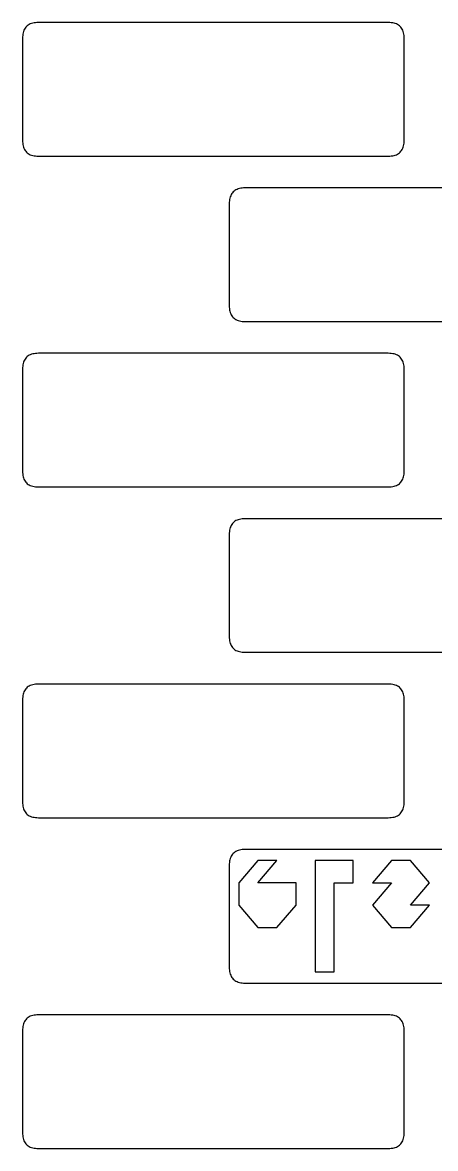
# Model space of a CAD drawing. Header units: metres. Extents: x 10 to 780, y 10 to 780.
# Drawn here: x 10 to 139.8, y 426 to 780 of the extents above; entities that cross this region are included whole.
import ezdxf

# ---------------------------------------------------------------- set-up
doc = ezdxf.new("R2010")
doc.units = ezdxf.units.M

msp = doc.modelspace()

# ---------------------------------------------------------------- linework, layer by layer
for p, q in [((11.512502, 778.9875), (11.250002, 778.75)), ((11.800001, 779.2), (11.512502, 778.9875)), ((12.112501, 779.3875), (11.800001, 779.2)), ((12.450001, 779.55), (12.112501, 779.3875)), ((12.812501, 779.6875), (12.450001, 779.55)), ((13.200001, 779.8), (12.812501, 779.6875)), ((13.6125, 779.8875), (13.200001, 779.8)), ((14.05, 779.95), (13.6125, 779.8875)), ((14.5125, 779.9875), (14.05, 779.95)), ((15, 780), (14.5125, 779.9875)), ((125.000046, 780.00024), (15, 780)), ((125.48754, 779.98773), (125.000046, 780.00024)), ((125.950035, 779.9502), (125.48754, 779.98773)), ((126.38753, 779.8877), (125.950035, 779.9502)), ((126.800026, 779.8002), (126.38753, 779.8877)), ((127.18752, 779.6876), (126.800026, 779.8002)), ((127.55002, 779.5501), (127.18752, 779.6876)), ((127.88751, 779.3876), (127.55002, 779.5501)), ((128.20001, 779.2001), (127.88751, 779.3876)), ((128.4875, 778.98755), (128.20001, 779.2001)), ((128.75, 778.75006), (128.4875, 778.98755)), ((10.012505, 775.4875), (10.000005, 775)), ((10.050004, 775.95), (10.012505, 775.4875)), ((10.112504, 776.3875), (10.050004, 775.95)), ((10.200004, 776.8), (10.112504, 776.3875)), ((10.312503, 777.1875), (10.200004, 776.8)), ((10.450003, 777.55), (10.312503, 777.1875)), ((10.612502, 777.8875), (10.450003, 777.55)), ((10.800002, 778.2), (10.612502, 777.8875)), ((11.012502, 778.4875), (10.800002, 778.2)), ((11.250002, 778.75), (11.012502, 778.4875)), ((128.9875, 778.48755), (128.75, 778.75006)), ((129.2, 778.2), (128.9875, 778.48755)), ((129.3875, 777.8875), (129.2, 778.2)), ((129.55, 777.55), (129.3875, 777.8875)), ((129.6875, 777.1875), (129.55, 777.55)), ((129.8, 776.8), (129.6875, 777.1875)), ((129.8875, 776.3875), (129.8, 776.8)), ((129.95, 775.95), (129.8875, 776.3875)), ((129.9875, 775.4875), (129.95, 775.95)), ((130, 775), (129.9875, 775.4875)), ((10.000005, 775), (10, 743)), ((130.00005, 743.0001), (130, 775)), ((10, 743), (10.0125, 742.5125)), ((10.0125, 742.5125), (10.05, 742.05005)), ((10.05, 742.05005), (10.1125, 741.61255)), ((10.1125, 741.61255), (10.200001, 741.2001)), ((10.200001, 741.2001), (10.312501, 740.81256)), ((10.312501, 740.81256), (10.450001, 740.4501)), ((10.450001, 740.4501), (10.612501, 740.1126)), ((10.612501, 740.1126), (10.800001, 739.8001)), ((129.20003, 739.80005), (129.38753, 740.11255)), ((129.38753, 740.11255), (129.55003, 740.4501)), ((129.55003, 740.4501), (129.68753, 740.81256)), ((129.68753, 740.81256), (129.80003, 741.2001)), ((129.80003, 741.2001), (129.88754, 741.6126)), ((129.88754, 741.6126), (129.95004, 742.0501)), ((129.95004, 742.0501), (129.98755, 742.51263)), ((129.98755, 742.51263), (130.00005, 743.0001)), ((10.800001, 739.8001), (11.012502, 739.51263)), ((11.012502, 739.51263), (11.250002, 739.2501)), ((11.250002, 739.2501), (11.512503, 739.01263)), ((11.512503, 739.01263), (11.800003, 738.8002)), ((11.800003, 738.8002), (12.112503, 738.6127)), ((12.112503, 738.6127), (12.450004, 738.4502)), ((12.450004, 738.4502), (12.812504, 738.3127)), ((12.812504, 738.3127), (13.200005, 738.2002)), ((13.200005, 738.2002), (13.612505, 738.11273)), ((13.612505, 738.11273), (14.050005, 738.05023)), ((14.050005, 738.05023), (14.512506, 738.01276)), ((14.512506, 738.01276), (15.000006, 738.00024)), ((15.000006, 738.00024), (125, 738)), ((125, 738), (125.4875, 738.0125)), ((125.4875, 738.0125), (125.950005, 738.05)), ((125.950005, 738.05), (126.387505, 738.1125)), ((126.387505, 738.1125), (126.8, 738.2)), ((126.8, 738.2), (127.18751, 738.3125)), ((127.18751, 738.3125), (127.55001, 738.45)), ((127.55001, 738.45), (127.88751, 738.6125)), ((127.88751, 738.6125), (128.20001, 738.8)), ((128.20001, 738.8), (128.48752, 739.0125)), ((128.48752, 739.0125), (128.75002, 739.25)), ((128.75002, 739.25), (128.98752, 739.5125)), ((128.98752, 739.5125), (129.20003, 739.80005)), ((75.6125, 725.88763), (75.450005, 725.5502)), ((75.8, 726.20013), (75.6125, 725.88763)), ((76.012505, 726.4876), (75.8, 726.20013)), ((76.25, 726.7501), (76.012505, 726.4876)), ((76.5125, 726.9876), (76.25, 726.7501)), ((76.799995, 727.2001), (76.5125, 726.9876)), ((77.112495, 727.3876), (76.799995, 727.2001)), ((77.45, 727.55005), (77.112495, 727.3876)), ((77.8125, 727.68756), (77.45, 727.55005)), ((78.2, 727.80005), (77.8125, 727.68756)), ((78.612495, 727.8875), (78.2, 727.80005)), ((79.049995, 727.95), (78.612495, 727.8875)), ((79.5125, 727.9875), (79.049995, 727.95)), ((80, 728), (79.5125, 727.9875)), ((190.00003, 728.00037), (80, 728)), ((75.000015, 723.00024), (75, 691)), ((75.01251, 723.48773), (75.000015, 723.00024)), ((75.05001, 723.9502), (75.01251, 723.48773)), ((75.11251, 724.3877), (75.05001, 723.9502)), ((75.20001, 724.8002), (75.11251, 724.3877)), ((75.31251, 725.1877), (75.20001, 724.8002)), ((75.450005, 725.5502), (75.31251, 725.1877)), ((75, 691), (75.0125, 690.5125)), ((75.0125, 690.5125), (75.049995, 690.05)), ((75.049995, 690.05), (75.112495, 689.6125)), ((75.112495, 689.6125), (75.2, 689.2)), ((75.2, 689.2), (75.3125, 688.8125)), ((75.3125, 688.8125), (75.45, 688.45)), ((75.45, 688.45), (75.612495, 688.1125)), ((75.612495, 688.1125), (75.799995, 687.8)), ((75.799995, 687.8), (76.0125, 687.5125)), ((76.0125, 687.5125), (76.25, 687.25)), ((76.25, 687.25), (76.512505, 687.0125)), ((76.512505, 687.0125), (76.8, 686.80005)), ((76.8, 686.80005), (77.1125, 686.61255)), ((77.1125, 686.61255), (77.450005, 686.4501)), ((77.450005, 686.4501), (77.81251, 686.31256)), ((77.81251, 686.31256), (78.20001, 686.2001)), ((78.20001, 686.2001), (78.61251, 686.1126)), ((78.61251, 686.1126), (79.05001, 686.0501)), ((79.05001, 686.0501), (79.51251, 686.01263)), ((79.51251, 686.01263), (80.000015, 686.0002)), ((80.000015, 686.0002), (190, 686)), ((10.200004, 672.8), (10.112504, 672.3875)), ((10.312503, 673.1875), (10.200004, 672.8)), ((10.450003, 673.55), (10.312503, 673.1875)), ((10.612502, 673.8875), (10.450003, 673.55)), ((10.800002, 674.2), (10.612502, 673.8875)), ((11.012502, 674.4875), (10.800002, 674.2)), ((11.250002, 674.75), (11.012502, 674.4875)), ((11.512502, 674.9875), (11.250002, 674.75)), ((11.800001, 675.2), (11.512502, 674.9875)), ((12.112501, 675.3875), (11.800001, 675.2)), ((12.450001, 675.55), (12.112501, 675.3875)), ((12.812501, 675.6875), (12.450001, 675.55)), ((13.200001, 675.8), (12.812501, 675.6875)), ((13.6125, 675.8875), (13.200001, 675.8)), ((14.05, 675.95), (13.6125, 675.8875)), ((14.5125, 675.9875), (14.05, 675.95)), ((15, 676), (14.5125, 675.9875)), ((125.000046, 676.0004), (15, 676)), ((125.48754, 675.9879), (125.000046, 676.0004)), ((125.950035, 675.9504), (125.48754, 675.9879)), ((126.38753, 675.8878), (125.950035, 675.9504)), ((126.800026, 675.8003), (126.38753, 675.8878)), ((127.18752, 675.68774), (126.800026, 675.8003)), ((127.55002, 675.55023), (127.18752, 675.68774)), ((127.88751, 675.3877), (127.55002, 675.55023)), ((128.20001, 675.2002), (127.88751, 675.3877)), ((128.4875, 674.9877), (128.20001, 675.2002)), ((128.75, 674.7501), (128.4875, 674.9877)), ((128.9875, 674.4876), (128.75, 674.7501)), ((129.2, 674.2001), (128.9875, 674.4876)), ((129.3875, 673.8876), (129.2, 674.2001)), ((129.55, 673.55005), (129.3875, 673.8876)), ((129.6875, 673.18756), (129.55, 673.55005)), ((129.8, 672.80005), (129.6875, 673.18756)), ((129.8875, 672.3875), (129.8, 672.80005)), ((10.000005, 671), (10, 639)), ((10.012505, 671.4875), (10.000005, 671)), ((10.050004, 671.95), (10.012505, 671.4875)), ((10.112504, 672.3875), (10.050004, 671.95)), ((129.95, 671.95), (129.8875, 672.3875)), ((129.9875, 671.4875), (129.95, 671.95)), ((130, 671), (129.9875, 671.4875)), ((130.00005, 639.00024), (130, 671)), ((10, 639), (10.0125, 638.5125)), ((10.0125, 638.5125), (10.05, 638.05005)), ((10.05, 638.05005), (10.1125, 637.61255)), ((10.1125, 637.61255), (10.200001, 637.2001)), ((129.80003, 637.20013), (129.88754, 637.6127)), ((129.88754, 637.6127), (129.95004, 638.0502)), ((129.95004, 638.0502), (129.98755, 638.5127)), ((129.98755, 638.5127), (130.00005, 639.00024)), ((10.200001, 637.2001), (10.312501, 636.81256)), ((10.312501, 636.81256), (10.450001, 636.4501)), ((10.450001, 636.4501), (10.612501, 636.1126)), ((10.612501, 636.1126), (10.800001, 635.8001)), ((10.800001, 635.8001), (11.012502, 635.51263)), ((11.012502, 635.51263), (11.250002, 635.2501)), ((11.250002, 635.2501), (11.512503, 635.01263)), ((11.512503, 635.01263), (11.800003, 634.8002)), ((11.800003, 634.8002), (12.112503, 634.6127)), ((12.112503, 634.6127), (12.450004, 634.4502)), ((12.450004, 634.4502), (12.812504, 634.3127)), ((12.812504, 634.3127), (13.200005, 634.2002)), ((13.200005, 634.2002), (13.612505, 634.11273)), ((13.612505, 634.11273), (14.050005, 634.05023)), ((14.050005, 634.05023), (14.512506, 634.01276)), ((14.512506, 634.01276), (15.000006, 634.00024)), ((15.000006, 634.00024), (125, 634)), ((125, 634), (125.4875, 634.0125)), ((125.4875, 634.0125), (125.950005, 634.05)), ((125.950005, 634.05), (126.387505, 634.1125)), ((126.387505, 634.1125), (126.8, 634.2)), ((126.8, 634.2), (127.18751, 634.3125)), ((127.18751, 634.3125), (127.55001, 634.45)), ((127.55001, 634.45), (127.88751, 634.61255)), ((127.88751, 634.61255), (128.20001, 634.80005)), ((128.20001, 634.80005), (128.48752, 635.0126)), ((128.48752, 635.0126), (128.75002, 635.25006)), ((128.75002, 635.25006), (128.98752, 635.5126)), ((128.98752, 635.5126), (129.20003, 635.8001)), ((129.20003, 635.8001), (129.38753, 636.1126)), ((129.38753, 636.1126), (129.55003, 636.45013)), ((129.55003, 636.45013), (129.68753, 636.8126)), ((129.68753, 636.8126), (129.80003, 637.20013)), ((76.799995, 623.2001), (76.5125, 622.9876)), ((77.112495, 623.3876), (76.799995, 623.2001)), ((77.45, 623.55005), (77.112495, 623.3876)), ((77.8125, 623.68756), (77.45, 623.55005)), ((78.2, 623.80005), (77.8125, 623.68756)), ((78.612495, 623.8875), (78.2, 623.80005)), ((79.049995, 623.95), (78.612495, 623.8875)), ((79.5125, 623.9875), (79.049995, 623.95)), ((80, 624), (79.5125, 623.9875)), ((190.00003, 623.99994), (80, 624)), ((75.05001, 619.95026), (75.01251, 619.4878)), ((75.11251, 620.38776), (75.05001, 619.95026)), ((75.20001, 620.80023), (75.11251, 620.38776)), ((75.31251, 621.1877), (75.20001, 620.80023)), ((75.450005, 621.5502), (75.31251, 621.1877)), ((75.6125, 621.88763), (75.450005, 621.5502)), ((75.8, 622.20013), (75.6125, 621.88763)), ((76.012505, 622.4876), (75.8, 622.20013)), ((76.25, 622.7501), (76.012505, 622.4876)), ((76.5125, 622.9876), (76.25, 622.7501)), ((75.000015, 619.0003), (75, 587)), ((75.01251, 619.4878), (75.000015, 619.0003)), ((75, 587), (75.0125, 586.5125)), ((75.0125, 586.5125), (75.049995, 586.05005)), ((75.049995, 586.05005), (75.112495, 585.61255)), ((75.112495, 585.61255), (75.2, 585.2001)), ((75.2, 585.2001), (75.3125, 584.81256)), ((75.3125, 584.81256), (75.45, 584.4501)), ((75.45, 584.4501), (75.612495, 584.1126)), ((75.612495, 584.1126), (75.799995, 583.8001)), ((75.799995, 583.8001), (76.0125, 583.51263)), ((76.0125, 583.51263), (76.25, 583.2501)), ((76.25, 583.2501), (76.512505, 583.01263)), ((76.512505, 583.01263), (76.8, 582.8002)), ((76.8, 582.8002), (77.1125, 582.6127)), ((77.1125, 582.6127), (77.450005, 582.4502)), ((77.450005, 582.4502), (77.81251, 582.3127)), ((77.81251, 582.3127), (78.20001, 582.2002)), ((78.20001, 582.2002), (78.61251, 582.11273)), ((78.61251, 582.11273), (79.05001, 582.05023)), ((79.05001, 582.05023), (79.51251, 582.01276)), ((79.51251, 582.01276), (80.000015, 582.00024)), ((80.000015, 582.00024), (190, 582)), ((10.800002, 570.2), (10.612502, 569.8875)), ((11.012502, 570.4875), (10.800002, 570.2)), ((11.250002, 570.75), (11.012502, 570.4875)), ((11.512502, 570.9875), (11.250002, 570.75)), ((11.800001, 571.2), (11.512502, 570.9875)), ((12.112501, 571.3875), (11.800001, 571.2)), ((12.450001, 571.55), (12.112501, 571.3875)), ((12.812501, 571.6875), (12.450001, 571.55)), ((13.200001, 571.8), (12.812501, 571.6875)), ((13.6125, 571.8875), (13.200001, 571.8)), ((14.05, 571.95), (13.6125, 571.8875)), ((14.5125, 571.9875), (14.05, 571.95)), ((15, 572), (14.5125, 571.9875)), ((125.000046, 572), (15, 572)), ((125.48754, 571.9875), (125.000046, 572)), ((125.950035, 571.95), (125.48754, 571.9875)), ((126.38753, 571.8875), (125.950035, 571.95)), ((126.800026, 571.8), (126.38753, 571.8875)), ((127.18752, 571.6875), (126.800026, 571.8)), ((127.55002, 571.55), (127.18752, 571.6875)), ((127.88751, 571.3875), (127.55002, 571.55)), ((128.20001, 571.2), (127.88751, 571.3875)), ((128.4875, 570.9875), (128.20001, 571.2)), ((128.75, 570.75), (128.4875, 570.9875)), ((128.9875, 570.4875), (128.75, 570.75)), ((129.2, 570.2), (128.9875, 570.4875)), ((129.3875, 569.8875), (129.2, 570.2)), ((10.000005, 567.0001), (10, 535)), ((10.012505, 567.4876), (10.000005, 567.0001)), ((10.050004, 567.9501), (10.012505, 567.4876)), ((10.112504, 568.3876), (10.050004, 567.9501)), ((10.200004, 568.80005), (10.112504, 568.3876)), ((10.312503, 569.18756), (10.200004, 568.80005)), ((10.450003, 569.55005), (10.312503, 569.18756)), ((10.612502, 569.8875), (10.450003, 569.55005)), ((129.55, 569.55), (129.3875, 569.8875)), ((129.6875, 569.1875), (129.55, 569.55)), ((129.8, 568.8), (129.6875, 569.1875)), ((129.8875, 568.3875), (129.8, 568.8)), ((129.95, 567.95), (129.8875, 568.3875)), ((129.9875, 567.4875), (129.95, 567.95)), ((130, 567), (129.9875, 567.4875)), ((130.00005, 535.0001), (130, 567)), ((10, 535), (10.0125, 534.5125)), ((129.98755, 534.51263), (130.00005, 535.0001)), ((10.0125, 534.5125), (10.05, 534.05005)), ((10.05, 534.05005), (10.1125, 533.61255)), ((10.1125, 533.61255), (10.200001, 533.2001)), ((10.200001, 533.2001), (10.312501, 532.81256)), ((10.312501, 532.81256), (10.450001, 532.4501)), ((10.450001, 532.4501), (10.612501, 532.11255)), ((10.612501, 532.11255), (10.800001, 531.80005)), ((10.800001, 531.80005), (11.012502, 531.5126)), ((11.012502, 531.5126), (11.250002, 531.25006)), ((11.250002, 531.25006), (11.512503, 531.0126)), ((11.512503, 531.0126), (11.800003, 530.80005)), ((128.20001, 530.8), (128.48752, 531.0125)), ((128.48752, 531.0125), (128.75002, 531.25)), ((128.75002, 531.25), (128.98752, 531.5125)), ((128.98752, 531.5125), (129.20003, 531.80005)), ((129.20003, 531.80005), (129.38753, 532.11255)), ((129.38753, 532.11255), (129.55003, 532.4501)), ((129.55003, 532.4501), (129.68753, 532.81256)), ((129.68753, 532.81256), (129.80003, 533.2001)), ((129.80003, 533.2001), (129.88754, 533.6126)), ((129.88754, 533.6126), (129.95004, 534.0501)), ((129.95004, 534.0501), (129.98755, 534.51263)), ((11.800003, 530.80005), (12.112503, 530.61255)), ((12.112503, 530.61255), (12.450004, 530.4501)), ((12.450004, 530.4501), (12.812504, 530.31256)), ((12.812504, 530.31256), (13.200005, 530.2001)), ((13.200005, 530.2001), (13.612505, 530.11255)), ((13.612505, 530.11255), (14.050005, 530.05005)), ((14.050005, 530.05005), (14.512506, 530.0126)), ((14.512506, 530.0126), (15.000006, 530.00006)), ((15.000006, 530.00006), (125, 530)), ((125, 530), (125.4875, 530.0125)), ((125.4875, 530.0125), (125.950005, 530.05)), ((125.950005, 530.05), (126.387505, 530.1125)), ((126.387505, 530.1125), (126.8, 530.2)), ((126.8, 530.2), (127.18751, 530.3125)), ((127.18751, 530.3125), (127.55001, 530.45)), ((127.55001, 530.45), (127.88751, 530.6125)), ((127.88751, 530.6125), (128.20001, 530.8)), ((75.31251, 517.18756), (75.20001, 516.80005)), ((75.31251, 517.18756), (75.20001, 516.80005)), ((75.450005, 517.55005), (75.31251, 517.18756)), ((75.450005, 517.55005), (75.31251, 517.18756)), ((75.6125, 517.8875), (75.450005, 517.55005)), ((75.6125, 517.8875), (75.450005, 517.55005)), ((75.8, 518.2), (75.6125, 517.8875)), ((75.8, 518.2), (75.6125, 517.8875)), ((76.012505, 518.4875), (75.8, 518.2)), ((76.012505, 518.4875), (75.8, 518.2)), ((76.25, 518.75), (76.012505, 518.4875)), ((76.25, 518.75), (76.012505, 518.4875)), ((76.5125, 518.9875), (76.25, 518.75)), ((76.5125, 518.9875), (76.25, 518.75)), ((76.799995, 519.2), (76.5125, 518.9875)), ((76.799995, 519.2), (76.5125, 518.9875)), ((77.112495, 519.3875), (76.799995, 519.2)), ((77.112495, 519.3875), (76.799995, 519.2)), ((77.45, 519.55), (77.112495, 519.3875)), ((77.45, 519.55), (77.112495, 519.3875)), ((77.8125, 519.6875), (77.45, 519.55)), ((77.8125, 519.6875), (77.45, 519.55)), ((78.2, 519.8), (77.8125, 519.6875)), ((78.2, 519.8), (77.8125, 519.6875)), ((78.612495, 519.8875), (78.2, 519.8)), ((78.612495, 519.8875), (78.2, 519.8)), ((79.049995, 519.95), (78.612495, 519.8875)), ((79.049995, 519.95), (78.612495, 519.8875)), ((79.5125, 519.9875), (79.049995, 519.95)), ((79.5125, 519.9875), (79.049995, 519.95)), ((80, 520), (79.5125, 519.9875)), ((80, 520), (79.5125, 519.9875)), ((190.00003, 520.00024), (80, 520)), ((190.00003, 520.00024), (80, 520)), ((75.000015, 515.0001), (75, 483)), ((75.000015, 515.0001), (75, 483)), ((75.01251, 515.4876), (75.000015, 515.0001)), ((75.01251, 515.4876), (75.000015, 515.0001)), ((75.05001, 515.9501), (75.01251, 515.4876)), ((75.05001, 515.9501), (75.01251, 515.4876)), ((75.11251, 516.3876), (75.05001, 515.9501)), ((75.11251, 516.3876), (75.05001, 515.9501)), ((75.20001, 516.80005), (75.11251, 516.3876)), ((75.20001, 516.80005), (75.11251, 516.3876)), ((84, 516.5), (78, 509.5)), ((84, 509.5), (90, 516.5)), ((90, 516.5), (84, 516.5)), ((114, 516.5), (102, 516.5)), ((102, 516.5), (102, 481.5)), ((114, 509.5), (114, 516.5)), ((126, 516.5), (120, 509.5)), ((132, 516.5), (126, 516.5)), ((138, 509.5), (132, 516.5)), ((78, 509.5), (78, 502.5)), ((96, 509.5), (84, 509.5)), ((96, 502.5), (96, 509.5)), ((108, 481.5), (108, 509.5)), ((108, 509.5), (114, 509.5)), ((120, 509.5), (126, 509.5)), ((126, 509.5), (120, 502.5)), ((132, 502.5), (138, 509.5)), ((78, 502.5), (84, 495.5)), ((90, 495.5), (96, 502.5)), ((120, 502.5), (126, 495.5)), ((132, 495.5), (138, 502.5)), ((138, 502.5), (132, 502.5)), ((84, 495.5), (90, 495.5)), ((126, 495.5), (132, 495.5)), ((75, 483), (75.0125, 482.5125)), ((75, 483), (75.0125, 482.5125)), ((75.0125, 482.5125), (75.049995, 482.05002)), ((75.0125, 482.5125), (75.049995, 482.05002)), ((75.049995, 482.05002), (75.112495, 481.61252)), ((75.049995, 482.05002), (75.112495, 481.61252)), ((75.112495, 481.61252), (75.2, 481.2)), ((75.112495, 481.61252), (75.2, 481.2)), ((102, 481.5), (108, 481.5)), ((75.2, 481.2), (75.3125, 480.8125)), ((75.2, 481.2), (75.3125, 480.8125)), ((75.3125, 480.8125), (75.45, 480.45)), ((75.3125, 480.8125), (75.45, 480.45)), ((75.45, 480.45), (75.612495, 480.11252)), ((75.45, 480.45), (75.612495, 480.11252)), ((75.612495, 480.11252), (75.799995, 479.80002)), ((75.612495, 480.11252), (75.799995, 479.80002)), ((75.799995, 479.80002), (76.0125, 479.5125)), ((75.799995, 479.80002), (76.0125, 479.5125)), ((76.0125, 479.5125), (76.25, 479.25003)), ((76.0125, 479.5125), (76.25, 479.25003)), ((76.25, 479.25003), (76.512505, 479.01254)), ((76.25, 479.25003), (76.512505, 479.01254)), ((76.512505, 479.01254), (76.8, 478.80005)), ((76.512505, 479.01254), (76.8, 478.80005)), ((76.8, 478.80005), (77.1125, 478.61255)), ((76.8, 478.80005), (77.1125, 478.61255)), ((77.1125, 478.61255), (77.450005, 478.45007)), ((77.1125, 478.61255), (77.450005, 478.45007)), ((77.450005, 478.45007), (77.81251, 478.3126)), ((77.450005, 478.45007), (77.81251, 478.3126)), ((77.81251, 478.3126), (78.20001, 478.2001)), ((77.81251, 478.3126), (78.20001, 478.2001)), ((78.20001, 478.2001), (78.61251, 478.1126)), ((78.20001, 478.2001), (78.61251, 478.1126)), ((78.61251, 478.1126), (79.05001, 478.0501)), ((78.61251, 478.1126), (79.05001, 478.0501)), ((79.05001, 478.0501), (79.51251, 478.01263)), ((79.05001, 478.0501), (79.51251, 478.01263)), ((79.51251, 478.01263), (80.000015, 478.00015)), ((79.51251, 478.01263), (80.000015, 478.00015)), ((80.000015, 478.00015), (190, 478)), ((80.000015, 478.00015), (190, 478)), ((12.112501, 467.38748), (11.800001, 467.19998)), ((12.450001, 467.55), (12.112501, 467.38748)), ((12.812501, 467.6875), (12.450001, 467.55)), ((13.200001, 467.8), (12.812501, 467.6875)), ((13.6125, 467.88748), (13.200001, 467.8)), ((14.05, 467.94998), (13.6125, 467.88748)), ((14.5125, 467.9875), (14.05, 467.94998)), ((15, 468), (14.5125, 467.9875)), ((125.000046, 468.00027), (15, 468)), ((125.48754, 467.98773), (125.000046, 468.00027)), ((125.950035, 467.9502), (125.48754, 467.98773)), ((126.38753, 467.88766), (125.950035, 467.9502)), ((126.800026, 467.80014), (126.38753, 467.88766)), ((127.18752, 467.68762), (126.800026, 467.80014)), ((127.55002, 467.5501), (127.18752, 467.68762)), ((127.88751, 467.3876), (127.55002, 467.5501)), ((128.20001, 467.20007), (127.88751, 467.3876)), ((10.050004, 463.94998), (10.012505, 463.4875)), ((10.112504, 464.38748), (10.050004, 463.94998)), ((10.200004, 464.8), (10.112504, 464.38748)), ((10.312503, 465.1875), (10.200004, 464.8)), ((10.450003, 465.55), (10.312503, 465.1875)), ((10.612502, 465.88748), (10.450003, 465.55)), ((10.800002, 466.19998), (10.612502, 465.88748)), ((11.012502, 466.4875), (10.800002, 466.19998)), ((11.250002, 466.75), (11.012502, 466.4875)), ((11.512502, 466.9875), (11.250002, 466.75)), ((11.800001, 467.19998), (11.512502, 466.9875)), ((128.4875, 466.98755), (128.20001, 467.20007)), ((128.75, 466.75003), (128.4875, 466.98755)), ((128.9875, 466.48752), (128.75, 466.75003)), ((129.2, 466.2), (128.9875, 466.48752)), ((129.3875, 465.8875), (129.2, 466.2)), ((129.55, 465.55002), (129.3875, 465.8875)), ((129.6875, 465.1875), (129.55, 465.55002)), ((129.8, 464.8), (129.6875, 465.1875)), ((129.8875, 464.38748), (129.8, 464.8)), ((129.95, 463.94998), (129.8875, 464.38748)), ((129.9875, 463.4875), (129.95, 463.94998)), ((10.000005, 463), (10, 431)), ((10.012505, 463.4875), (10.000005, 463)), ((130, 463), (129.9875, 463.4875)), ((130.00005, 431.0002), (130, 463)), ((10, 431), (10.0125, 430.5125)), ((10.0125, 430.5125), (10.05, 430.05002)), ((10.05, 430.05002), (10.1125, 429.61252)), ((10.1125, 429.61252), (10.200001, 429.2)), ((10.200001, 429.2), (10.312501, 428.8125)), ((10.312501, 428.8125), (10.450001, 428.45)), ((10.450001, 428.45), (10.612501, 428.11252)), ((129.38753, 428.11258), (129.55003, 428.4501)), ((129.55003, 428.4501), (129.68753, 428.81262)), ((129.68753, 428.81262), (129.80003, 429.20013)), ((129.80003, 429.20013), (129.88754, 429.61264)), ((129.88754, 429.61264), (129.95004, 430.05017)), ((129.95004, 430.05017), (129.98755, 430.5127)), ((129.98755, 430.5127), (130.00005, 431.0002)), ((10.612501, 428.11252), (10.800001, 427.80002)), ((10.800001, 427.80002), (11.012502, 427.5125)), ((11.012502, 427.5125), (11.250002, 427.25003)), ((11.250002, 427.25003), (11.512503, 427.01254)), ((11.512503, 427.01254), (11.800003, 426.80005)), ((11.800003, 426.80005), (12.112503, 426.61255)), ((12.112503, 426.61255), (12.450004, 426.45004)), ((12.450004, 426.45004), (12.812504, 426.31256)), ((12.812504, 426.31256), (13.200005, 426.20007)), ((13.200005, 426.20007), (13.612505, 426.11258)), ((13.612505, 426.11258), (14.050005, 426.05008)), ((14.050005, 426.05008), (14.512506, 426.01257)), ((14.512506, 426.01257), (15.000006, 426.0001)), ((15.000006, 426.0001), (125, 426)), ((125, 426), (125.4875, 426.0125)), ((125.4875, 426.0125), (125.950005, 426.05002)), ((125.950005, 426.05002), (126.387505, 426.11252)), ((126.387505, 426.11252), (126.8, 426.2)), ((126.8, 426.2), (127.18751, 426.31253)), ((127.18751, 426.31253), (127.55001, 426.45004)), ((127.55001, 426.45004), (127.88751, 426.61255)), ((127.88751, 426.61255), (128.20001, 426.80005)), ((128.20001, 426.80005), (128.48752, 427.01254)), ((128.48752, 427.01254), (128.75002, 427.25006)), ((128.75002, 427.25006), (128.98752, 427.51257)), ((128.98752, 427.51257), (129.20003, 427.80008)), ((129.20003, 427.80008), (129.38753, 428.11258))]:
    msp.add_line(p, q)

doc.saveas('drawing.dxf')
